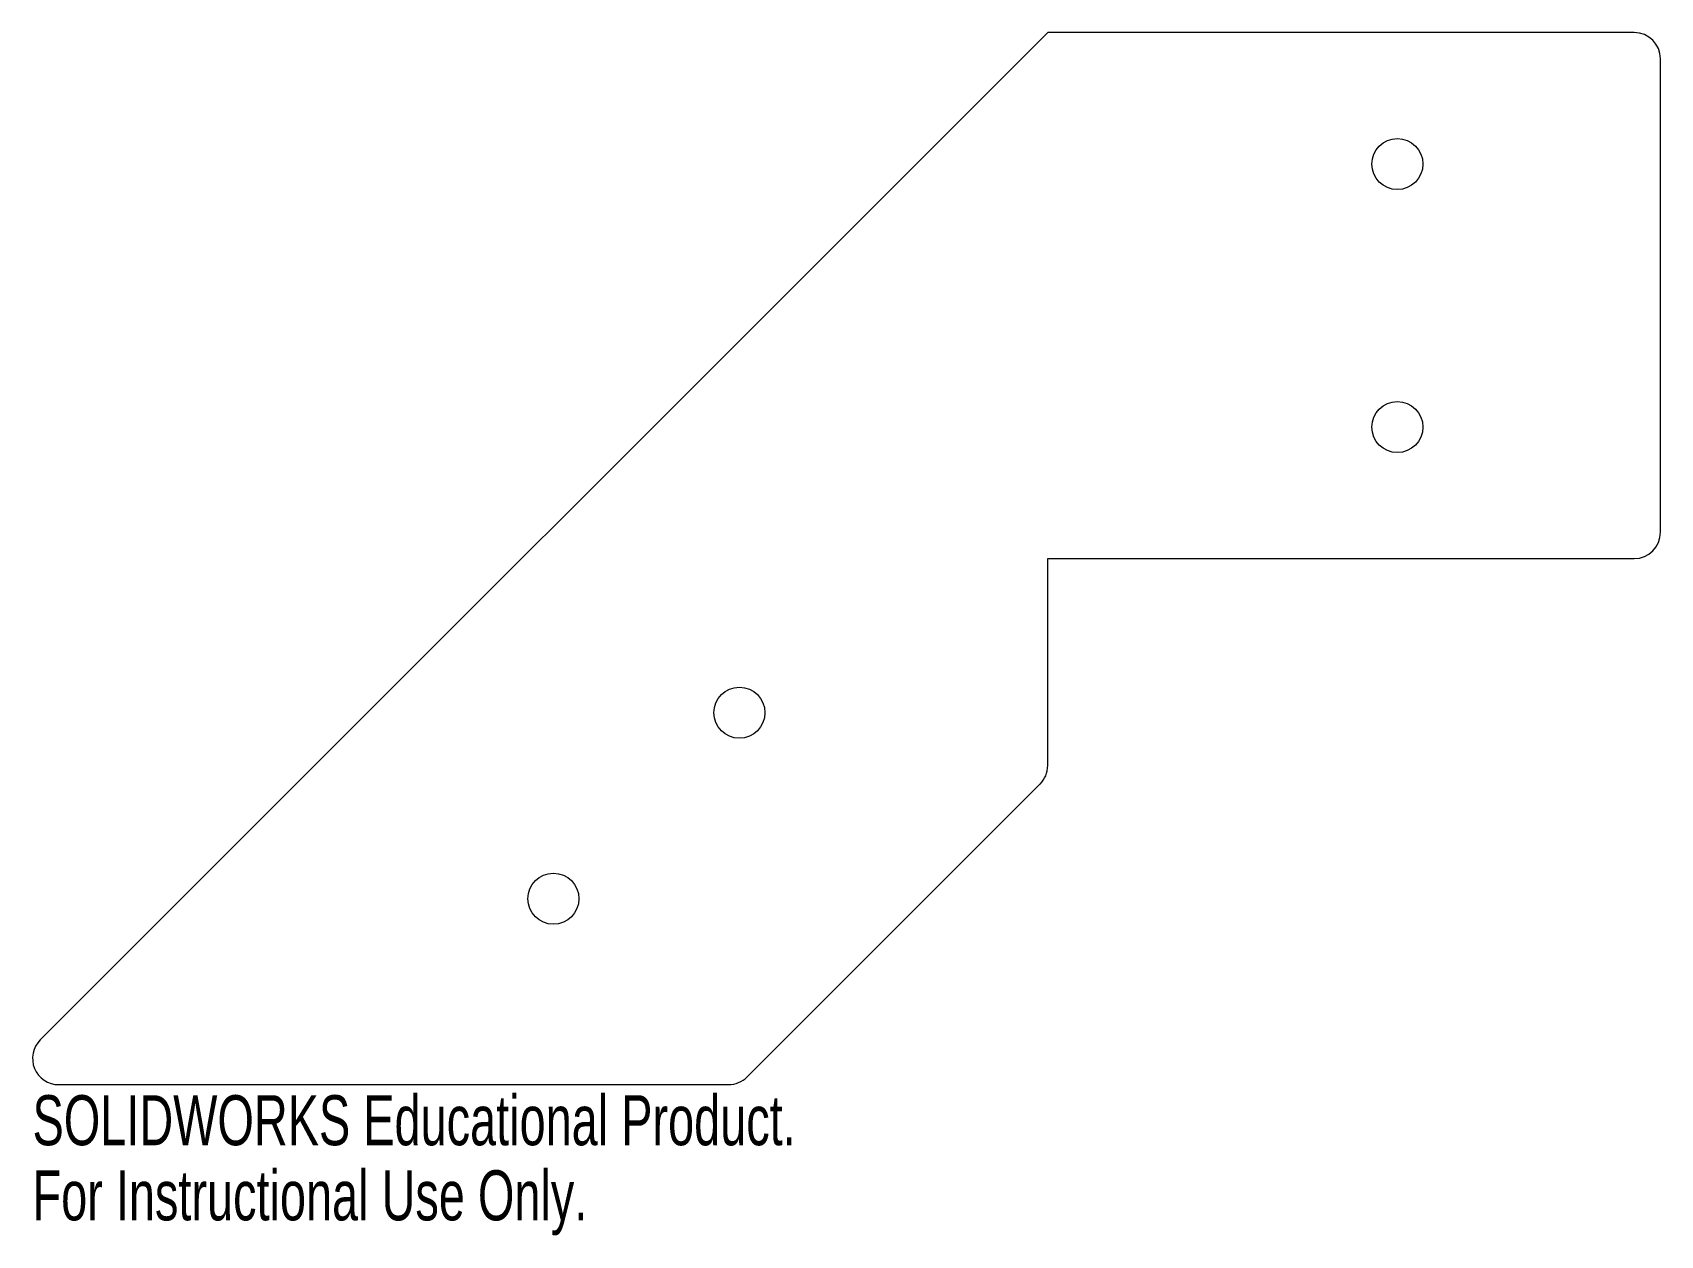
# Model space of a CAD drawing. Header units: inches. Extents: x -5.02 to 1.16, y -3.57 to 1.
import ezdxf

# ---------------------------------------------------------------- set-up
doc = ezdxf.new("R2010")
doc.units = ezdxf.units.IN
doc.header["$MEASUREMENT"] = 0
doc.styles.add('SLDTEXTSTYLE0', font='TXT', dxfattribs={"width": 0.7})

msp = doc.modelspace()

# ---------------------------------------------------------------- linework, layer by layer
at = {"color": 7, "linetype": 'Continuous', "lineweight": 15}
for p, q in [((-1.1645, 1), (-4.9938, -2.8293)), ((1.0645, 1), (-1.1645, 1)), ((1.1645, -0.9), (1.1645, 0.9)), ((-1.1645, -1), (1.0645, -1)), ((-1.1645, -1.787), (-1.1645, -1)), ((-2.3068, -2.9707), (-1.1938, -1.8577)), ((-4.9231, -3), (-2.3775, -3))]:
    msp.add_line(p, q, dxfattribs=at)
for centre in [(0.1645, 0.5), (0.1645, -0.5), (-2.3361, -1.5858), (-3.0432, -2.2929)]:
    msp.add_circle(centre, 0.097, dxfattribs=at)
for centre, start, end in [((1.0645, 0.9), 0, 90), ((1.0645, -0.9), 270, 0), ((-1.2645, -1.787), 315, 0), ((-4.9231, -2.9), 135, 270), ((-2.3775, -2.9), 270, 315)]:
    msp.add_arc(centre, 0.1, start, end, dxfattribs=at)

# ---------------------------------------------------------------- texts
at = {"color": 7, "linetype": 'Continuous', "char_height": 0.1903, "attachment_point": 1, "style": 'SLDTEXTSTYLE0'}
for s, insert in [('SOLIDWORKS Educational Product.', (-5.0231, -3.0401)), ('For Instructional Use Only.', (-5.0231, -3.3256))]:
    msp.add_mtext(s, dxfattribs=dict(at, insert=insert))

doc.saveas('drawing.dxf')
